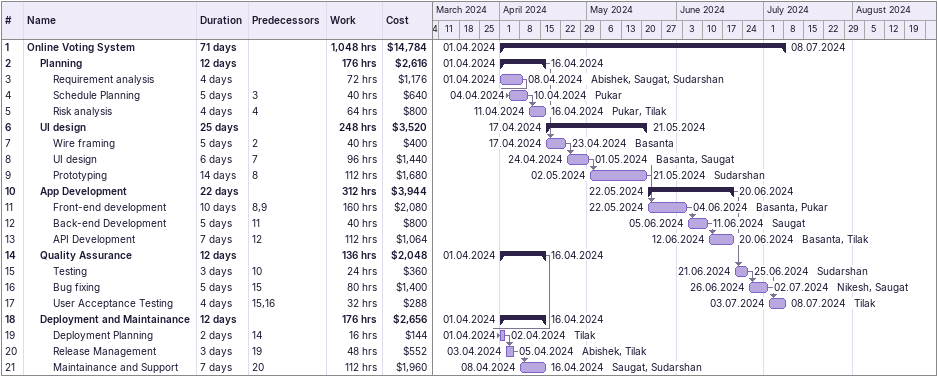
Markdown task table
| ID | Level | Task | Duration | Start | Finish | Predecessors | Resources | Work (h) | Cost ($) |
|---|---|---|---|---|---|---|---|---|---|
| 1 | 1 | **Online Voting System** | 71d | 2024-04-01 | 2024-07-08 |  |  | 1048 | 14784 |
| 2 | 2 | **Planning** | 12d | 2024-04-01 | 2024-04-16 |  |  | 176 | 2616 |
| 3 | 3 | Requirement analysis | 4d | 2024-04-01 | 2024-04-08 |  | Abishek, Saugat, Sudarshan | 72 | 1176 |
| 4 | 3 | Schedule Planning | 5d | 2024-04-04 | 2024-04-10 | 3 | Pukar | 40 | 640 |
| 5 | 3 | Risk analysis | 4d | 2024-04-11 | 2024-04-16 | 4 | Pukar, Tilak | 64 | 800 |
| 6 | 2 | **UI design** | 25d | 2024-04-17 | 2024-05-21 |  |  | 248 | 3520 |
| 7 | 3 | Wire framing | 5d | 2024-04-17 | 2024-04-23 | 2 | Basanta | 40 | 400 |
| 8 | 3 | UI design | 6d | 2024-04-24 | 2024-05-01 | 7 | Basanta, Saugat | 96 | 1440 |
| 9 | 3 | Prototyping | 14d | 2024-05-02 | 2024-05-21 | 8 | Sudarshan | 112 | 1680 |
| 10 | 2 | **App Development** | 22d | 2024-05-22 | 2024-06-20 |  |  | 312 | 3944 |
| 11 | 3 | Front-end development | 10d | 2024-05-22 | 2024-06-04 | 8, 9 | Basanta, Pukar | 160 | 2080 |
| 12 | 3 | Back-end Development | 5d | 2024-06-05 | 2024-06-11 | 11 | Saugat | 40 | 800 |
| 13 | 3 | API Development | 7d | 2024-06-12 | 2024-06-20 | 12 | Basanta, Tilak | 112 | 1064 |
| 14 | 2 | **Quality Assurance** | 12d | 2024-04-01 | 2024-04-16 |  |  | 136 | 2048 |
| 15 | 3 | Testing | 3d | 2024-06-21 | 2024-06-25 | 10 | Sudarshan | 24 | 360 |
| 16 | 3 | Bug fixing | 5d | 2024-06-26 | 2024-07-02 | 15 | Nikesh, Saugat | 80 | 1400 |
| 17 | 3 | User Acceptance Testing | 4d | 2024-07-03 | 2024-07-08 | 15, 16 | Tilak | 32 | 288 |
| 18 | 2 | **Deployment and Maintainance** | 12d | 2024-04-01 | 2024-04-16 |  |  | 176 | 2656 |
| 19 | 3 | Deployment Planning | 2d | 2024-04-01 | 2024-04-02 | 14 | Tilak | 16 | 144 |
| 20 | 3 | Release Management | 3d | 2024-04-03 | 2024-04-05 | 19 | Abishek, Tilak | 48 | 552 |
| 21 | 3 | Maintainance and Support | 7d | 2024-04-08 | 2024-04-16 | 20 | Saugat, Sudarshan | 112 | 1960 |
